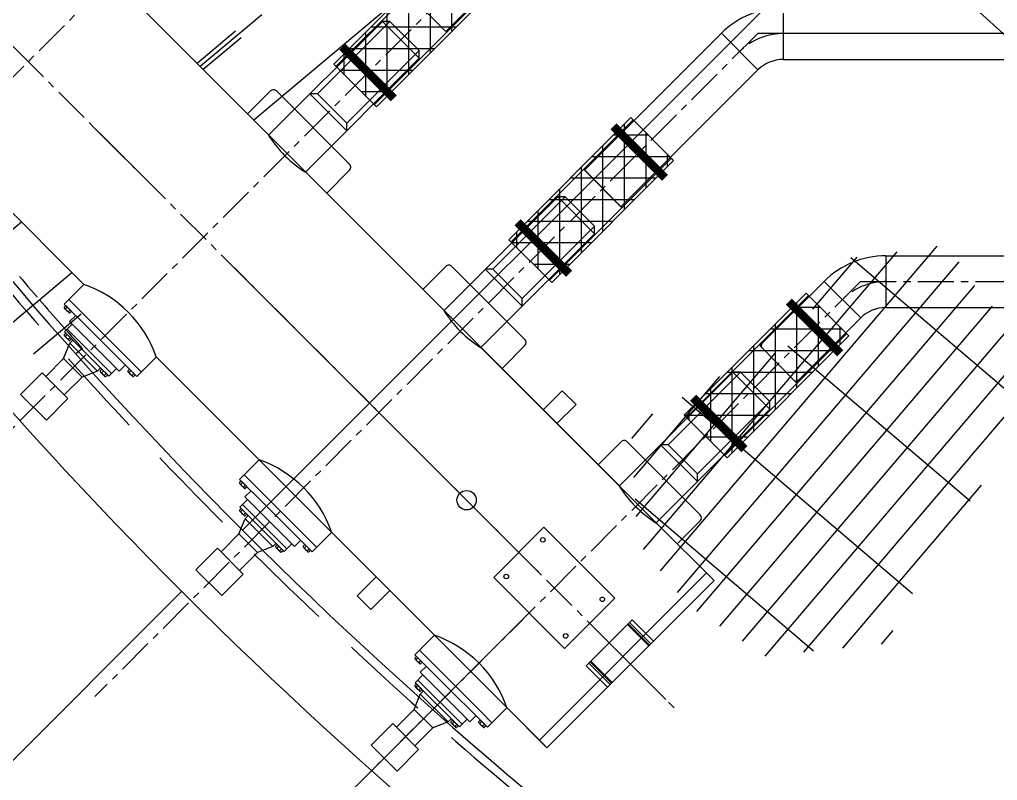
# Model space of a CAD drawing. Extents: x 0 to 39171, y 29931 to 57651.
# Drawn here: x 8318 to 9226, y 41440 to 42146 of the extents above; entities that cross this region are included whole.
import ezdxf

# ---------------------------------------------------------------- set-up
doc = ezdxf.new("R2010")
doc.units = 0
doc.header["$LTSCALE"] = 333.3
doc.header["$MEASUREMENT"] = 0
for name, pattern in [('CENTRO', [2, 1.25, -0.25, 0.25, -0.25]), ('CONTINUA', [0]), ('DASHDOT', [1, 0.5, -0.25, 0, -0.25]), ('HIDDEN', [0.375, 0.25, -0.125]), ('LINEA-LINEETTA', [2, 1.25, -0.25, 0.25, -0.25]), ('NASCOSTA', [0.375, 0.25, -0.125]), ('PHANTOM', [2.5, 1.25, -0.25, 0.25, -0.25, 0.25, -0.25]), ('TRATTEGGIO', [5.5, 4, -1.5])]:
    doc.linetypes.add(name, pattern=pattern)
doc.layers.get('0').update_dxf_attribs({"linetype": 'CONTINUOUS'})
for name, color, linetype in [('50', 6, 'CONTINUOUS'), ('70', 7, 'DASHDOT'), ('LINEE-035G', 2, 'CONTINUOUS'), ('LINEE025R', 1, 'CONTINUOUS'), ('QUOTA', 7, 'CONTINUOUS'), ('QUOTE', 1, 'CONTINUOUS')]:
    doc.layers.add(name, color=color, linetype=linetype)

# ---------------------------------------------------------------- blocks, each defined once
blk = doc.blocks.new('*X15')
at = {"color": 0}
for p, q in [((1270.35, 550), (1285.39, 550)), ((1300, 404.15), (1300, 544.52)), ((1257.22, 537.5), (1318.74, 537.5)), ((1250, 421.98), (1250, 530.63)), ((1400, 417.96), (1400, 526.97)), ((1244.09, 525), (1343.83, 525)), ((1350, 411.74), (1350, 522.71)), ((1370.58, 525), (1402.2, 525)), ((1234.79, 512.5), (1416.17, 512.5)), ((1232.29, 500), (1430.15, 500)), ((1229.79, 487.5), (1431.21, 487.5)), ((1228.94, 475), (1427.53, 475)), ((1230.57, 462.5), (1425.59, 462.5)), ((1232.2, 450), (1430.06, 450)), ((1233.74, 437.5), (1431.52, 437.5)), ((1246.84, 425), (1414.47, 425)), ((1259.94, 412.5), (1359.18, 412.5)), ((1273.04, 400), (1281.3, 400))]:
    blk.add_line(p, q, dxfattribs=at)
blk = doc.blocks.new('A$C0A166A00')
at = {"layer": 'LINEE025R', "color": 8, "ltscale": 0.4}
blk.add_circle((2810, 2810), 2810, dxfattribs=at)
blk = doc.blocks.new('A$C34546F79')
at = {"layer": 'QUOTE'}
h = blk.add_hatch(dxfattribs=at)
h.set_pattern_fill('ANSI37', color=256, scale=160, angle=45, style=0)
h.set_pattern_definition([(90, (-32140.94, -61899.589), (-20, 2e-11), []), (180, (-32140.94, -61899.589), (-2e-11, -20), [])])
h.paths.add_polyline_path([(39.6, 152.74), (0, 113.14), (113.14, 0), (152.74, 39.6)])
at = {"layer": 'QUOTE', "color": 7}
for p, q in [((39.6, 152.74), (0, 113.14)), ((152.74, 39.6), (39.6, 152.74)), ((0, 113.14), (113.14, 0)), ((113.14, 0), (152.74, 39.6))]:
    blk.add_line(p, q, dxfattribs=at)
at = {"layer": 'QUOTE'}
for p, q in [((150.61, 37.48), (37.48, 150.61)), ((2.12, 115.26), (115.26, 2.12))]:
    blk.add_line(p, q, dxfattribs=at)
at = {"layer": 'QUOTE', "color": 7, "const_width": 8}
for points in [[(8.07, 96.99), (55.74, 144.67)], [(96.99, 8.07), (144.67, 55.74)]]:
    blk.add_lwpolyline(points, dxfattribs=at)
blk = doc.blocks.new('64F1')
at = {"color": 7}
for p, q in [((-24523.89, 40449.6), (-24583.41, 40718.05)), ((-24299.34, 40499.38), (-24338.24, 40674.82)), ((-24299.34, 40499.38), (-24338.24, 40674.82)), ((-24346.24, 40489.14), (-24385.1, 40664.43)), ((-24346.24, 40489.14), (-24385.1, 40664.43)), ((-24074.8, 40549.16), (-24093.07, 40631.59)), ((-24074.8, 40549.16), (-24093.07, 40631.59)), ((-24121.69, 40538.92), (-24139.93, 40621.2)), ((-24121.69, 40538.92), (-24139.93, 40621.2)), ((-24074.8, 40549.16), (-24121.69, 40538.92)), ((-24074.8, 40549.16), (-24121.69, 40538.92)), ((-24076.47, 40548.79), (-24075.35, 40552.34)), ((-24076.47, 40548.79), (-24075.35, 40552.34)), ((-24120.02, 40539.29), (-24122.5, 40541.89)), ((-24120.02, 40539.29), (-24122.5, 40541.89)), ((-24114.25, 40504.64), (-24067.09, 40515.1)), ((-24114.25, 40504.64), (-24067.09, 40515.1)), ((-24110.45, 40510.61), (-24073.05, 40518.9)), ((-24110.45, 40510.61), (-24073.05, 40518.9)), ((-24067.09, 40515.1), (-24073.05, 40518.9)), ((-24073.05, 40518.9), (-24052.49, 40426.15)), ((-24067.09, 40515.1), (-24073.05, 40518.9)), ((-24073.05, 40518.9), (-24052.49, 40426.15)), ((-24067.09, 40515.1), (-24034.79, 40369.39)), ((-24067.09, 40515.1), (-24034.79, 40369.39)), ((-24110.45, 40510.61), (-24114.25, 40504.64)), ((-24110.45, 40510.61), (-24114.25, 40504.64)), ((-24114.25, 40504.64), (-24081.94, 40358.93)), ((-24114.25, 40504.64), (-24081.94, 40358.93)), ((-24110.45, 40510.61), (-24089.88, 40417.86)), ((-24110.45, 40510.61), (-24089.88, 40417.86)), ((-24299.34, 40499.38), (-24346.24, 40489.14)), ((-24299.34, 40499.38), (-24346.24, 40489.14)), ((-24298.36, 40499.78), (-24345.26, 40489.54)), ((-24298.36, 40499.78), (-24345.26, 40489.54)), ((-24334.99, 40460.83), (-24297.6, 40469.11)), ((-24334.99, 40460.83), (-24297.6, 40469.11)), ((-24291.64, 40465.32), (-24297.6, 40469.11)), ((-24297.6, 40469.11), (-24277.04, 40376.37)), ((-24291.64, 40465.32), (-24297.6, 40469.11)), ((-24297.6, 40469.11), (-24277.04, 40376.37)), ((-24338.79, 40454.86), (-24291.64, 40465.32)), ((-24338.79, 40454.86), (-24291.64, 40465.32)), ((-24334.99, 40460.83), (-24338.79, 40454.86)), ((-24334.99, 40460.83), (-24338.79, 40454.86)), ((-24334.99, 40460.83), (-24314.43, 40368.08)), ((-24334.99, 40460.83), (-24314.43, 40368.08)), ((-24291.64, 40465.32), (-24259.34, 40319.61)), ((-24291.64, 40465.32), (-24259.34, 40319.61)), ((-24523.89, 40449.6), (-24570.79, 40439.36)), ((-24523.89, 40449.6), (-24570.79, 40439.36)), ((-24338.79, 40454.86), (-24306.49, 40309.15)), ((-24338.79, 40454.86), (-24306.49, 40309.15)), ((-24046.53, 40422.35), (-24052.49, 40426.15)), ((-24046.53, 40422.35), (-24052.49, 40426.15)), ((-24046.53, 40422.35), (-24052.49, 40426.15)), ((-24046.53, 40422.35), (-24052.49, 40426.15)), ((-24563.34, 40405.08), (-24516.19, 40415.53)), ((-24563.34, 40405.08), (-24516.19, 40415.53)), ((-24559.54, 40411.04), (-24522.15, 40419.33)), ((-24559.54, 40411.04), (-24522.15, 40419.33)), ((-24516.19, 40415.53), (-24522.15, 40419.33)), ((-24522.15, 40419.33), (-24501.59, 40326.59)), ((-24516.19, 40415.53), (-24522.15, 40419.33)), ((-24522.15, 40419.33), (-24501.59, 40326.59)), ((-24516.19, 40415.53), (-24483.88, 40269.83)), ((-24516.19, 40415.53), (-24483.88, 40269.83)), ((-24089.88, 40417.86), (-24093.68, 40411.89)), ((-24089.88, 40417.86), (-24093.68, 40411.89)), ((-24089.88, 40417.86), (-24093.68, 40411.89)), ((-24089.88, 40417.86), (-24093.68, 40411.89)), ((-24559.54, 40411.04), (-24563.34, 40405.08)), ((-24559.54, 40411.04), (-24563.34, 40405.08)), ((-24563.34, 40405.08), (-24531.04, 40259.37)), ((-24563.34, 40405.08), (-24531.04, 40259.37)), ((-24559.54, 40411.04), (-24538.98, 40318.3)), ((-24559.54, 40411.04), (-24538.98, 40318.3)), ((-24018.96, 40407.97), (-24112.59, 40387.22)), ((-24018.96, 40407.97), (-24112.59, 40387.22)), ((-24018.96, 40407.97), (-24112.59, 40387.22)), ((-24018.96, 40407.97), (-24112.59, 40387.22)), ((-24007.76, 40375.58), (-24014.28, 40404.99)), ((-24007.76, 40375.58), (-24014.28, 40404.99)), ((-24007.76, 40375.58), (-24014.28, 40404.99)), ((-24007.76, 40375.58), (-24014.28, 40404.99)), ((-23960.78, 40386), (-24034, 40369.76)), ((-23960.78, 40386), (-24034, 40369.76)), ((-23913.36, 40172.09), (-23960.78, 40386)), ((-23913.36, 40172.09), (-23960.78, 40386)), ((-24271.08, 40372.57), (-24277.04, 40376.37)), ((-24271.08, 40372.57), (-24277.04, 40376.37)), ((-24271.08, 40372.57), (-24277.04, 40376.37)), ((-24271.08, 40372.57), (-24277.04, 40376.37)), ((-24109.06, 40353.12), (-24115.58, 40382.53)), ((-24109.06, 40353.12), (-24115.58, 40382.53)), ((-24109.06, 40353.12), (-24115.58, 40382.53)), ((-24109.06, 40353.12), (-24115.58, 40382.53)), ((-23923.12, 40169.93), (-23970.54, 40383.83)), ((-23923.12, 40169.93), (-23970.54, 40383.83)), ((-23923.12, 40169.93), (-23970.54, 40383.83)), ((-23923.12, 40169.93), (-23970.54, 40383.83)), ((-24314.43, 40368.08), (-24318.23, 40362.11)), ((-24314.43, 40368.08), (-24318.23, 40362.11)), ((-24314.43, 40368.08), (-24318.23, 40362.11)), ((-24314.43, 40368.08), (-24318.23, 40362.11)), ((-24307.36, 40309.16), (-24034, 40369.76)), ((-24307.36, 40309.16), (-24034, 40369.76)), ((-24243.51, 40358.19), (-24337.14, 40337.44)), ((-24243.51, 40358.19), (-24337.14, 40337.44)), ((-24243.51, 40358.19), (-24337.14, 40337.44)), ((-24243.51, 40358.19), (-24337.14, 40337.44)), ((-24082.81, 40358.94), (-24258.55, 40319.98)), ((-24082.81, 40358.94), (-24258.55, 40319.98)), ((-24082.81, 40358.94), (-24258.55, 40319.98)), ((-24082.81, 40358.94), (-24258.55, 40319.98)), ((-24167.31, 40365.82), (-24184.88, 40361.92)), ((-24167.31, 40365.82), (-24184.88, 40361.92)), ((-24184.88, 40361.92), (-24179.47, 40337.51)), ((-24184.88, 40361.92), (-24179.47, 40337.51)), ((-24161.89, 40341.41), (-24167.31, 40365.82)), ((-24161.89, 40341.41), (-24167.31, 40365.82)), ((-24232.3, 40325.8), (-24238.82, 40355.21)), ((-24232.3, 40325.8), (-24238.82, 40355.21)), ((-24232.3, 40325.8), (-24238.82, 40355.21)), ((-24232.3, 40325.8), (-24238.82, 40355.21)), ((-24179.47, 40337.51), (-24161.89, 40341.41)), ((-24179.47, 40337.51), (-24161.89, 40341.41)), ((-24333.61, 40303.34), (-24340.13, 40332.75)), ((-24333.61, 40303.34), (-24340.13, 40332.75)), ((-24333.61, 40303.34), (-24340.13, 40332.75)), ((-24333.61, 40303.34), (-24340.13, 40332.75)), ((-24495.62, 40322.79), (-24501.59, 40326.59)), ((-24495.62, 40322.79), (-24501.59, 40326.59)), ((-24495.62, 40322.79), (-24501.59, 40326.59)), ((-24495.62, 40322.79), (-24501.59, 40326.59)), ((-24538.98, 40318.3), (-24542.78, 40312.33)), ((-24538.98, 40318.3), (-24542.78, 40312.33)), ((-24538.98, 40318.3), (-24542.78, 40312.33)), ((-24538.98, 40318.3), (-24542.78, 40312.33)), ((-23928.59, 40240.82), (-23945.54, 40317.27)), ((-23928.59, 40240.82), (-23945.54, 40317.27)), ((-24307.36, 40309.16), (-25727.87, 39994.24)), ((-24307.36, 40309.16), (-25727.87, 39994.24)), ((-24468.06, 40308.41), (-24561.69, 40287.65)), ((-24468.06, 40308.41), (-24561.69, 40287.65)), ((-24468.06, 40308.41), (-24561.69, 40287.65)), ((-24468.06, 40308.41), (-24561.69, 40287.65)), ((-24456.85, 40276.02), (-24463.37, 40305.43)), ((-24456.85, 40276.02), (-24463.37, 40305.43)), ((-24456.85, 40276.02), (-24463.37, 40305.43)), ((-24456.85, 40276.02), (-24463.37, 40305.43)), ((-24087.24, 40279.55), (-23996.44, 40299.68)), ((-24087.24, 40279.55), (-23996.44, 40299.68)), ((-23996.44, 40299.68), (-23982.16, 40235.25)), ((-23996.44, 40299.68), (-23982.16, 40235.25)), ((-24558.15, 40253.56), (-24564.67, 40282.97)), ((-24558.15, 40253.56), (-24564.67, 40282.97)), ((-24558.15, 40253.56), (-24564.67, 40282.97)), ((-24558.15, 40253.56), (-24564.67, 40282.97)), ((-24072.95, 40215.12), (-24087.24, 40279.55)), ((-24072.95, 40215.12), (-24087.24, 40279.55)), ((-23982.16, 40235.25), (-24072.95, 40215.12)), ((-23982.16, 40235.25), (-24072.95, 40215.12)), ((-23964.61, 40160.73), (-23913.36, 40172.09)), ((-23964.61, 40160.73), (-23913.36, 40172.09)), ((-23917.49, 40171.17), (-23964.61, 40160.73)), ((-23917.49, 40171.17), (-23964.61, 40160.73)), ((-23913.36, 40172.09), (-23917.49, 40171.17)), ((-23913.36, 40172.09), (-23917.49, 40171.17)), ((-24281.91, 40090.38), (-23964.61, 40160.73)), ((-24281.91, 40090.38), (-23964.61, 40160.73)), ((-24057.36, 40140.17), (-24189.16, 40110.95)), ((-24057.36, 40140.17), (-24189.16, 40110.95)), ((-24057.36, 40140.17), (-24189.16, 40110.95)), ((-24057.36, 40140.17), (-24189.16, 40110.95)), ((-24281.91, 40090.38), (-24413.71, 40061.16)), ((-24281.91, 40090.38), (-24413.71, 40061.16)), ((-24506.46, 40040.6), (-24638.26, 40011.38)), ((-24506.46, 40040.6), (-24638.26, 40011.38))]:
    blk.add_line(p, q, dxfattribs=at)
at = {"color": 7, "linetype": 'LINEA-LINEETTA'}
for p, q in [((-24093.68, 40411.89), (-24046.53, 40422.35)), ((-24093.68, 40411.89), (-24046.53, 40422.35)), ((-24093.68, 40411.89), (-24046.53, 40422.35)), ((-24093.68, 40411.89), (-24046.53, 40422.35)), ((-24089.88, 40417.86), (-24052.49, 40426.15)), ((-24089.88, 40417.86), (-24052.49, 40426.15)), ((-24089.88, 40417.86), (-24052.49, 40426.15)), ((-24089.88, 40417.86), (-24052.49, 40426.15)), ((-24314.43, 40368.08), (-24277.04, 40376.37)), ((-24314.43, 40368.08), (-24277.04, 40376.37)), ((-24314.43, 40368.08), (-24277.04, 40376.37)), ((-24314.43, 40368.08), (-24277.04, 40376.37)), ((-24318.23, 40362.11), (-24271.08, 40372.57)), ((-24318.23, 40362.11), (-24271.08, 40372.57)), ((-24318.23, 40362.11), (-24271.08, 40372.57)), ((-24318.23, 40362.11), (-24271.08, 40372.57)), ((-24542.78, 40312.33), (-24495.62, 40322.79)), ((-24542.78, 40312.33), (-24495.62, 40322.79)), ((-24542.78, 40312.33), (-24495.62, 40322.79)), ((-24542.78, 40312.33), (-24495.62, 40322.79)), ((-24538.98, 40318.3), (-24501.59, 40326.59)), ((-24538.98, 40318.3), (-24501.59, 40326.59)), ((-24538.98, 40318.3), (-24501.59, 40326.59)), ((-24538.98, 40318.3), (-24501.59, 40326.59)), ((-25762.74, 39874.3), (-23880.95, 40291.48)), ((-24027.59, 40225.36), (-23982.85, 40023.53)), ((-24027.59, 40225.36), (-23982.85, 40023.53))]:
    blk.add_line(p, q, dxfattribs=at)
at = {"color": 7, "linetype": 'NASCOSTA'}
for p, q in [((-23943.59, 40308.48), (-23970.93, 40302.42)), ((-23943.59, 40308.48), (-23970.93, 40302.42)), ((-23970.15, 40298.91), (-23942.81, 40304.97)), ((-23970.15, 40298.91), (-23942.81, 40304.97)), ((-23969.83, 40297.46), (-23942.49, 40303.52)), ((-23969.83, 40297.46), (-23942.49, 40303.52)), ((-23957.88, 40243.55), (-23970.93, 40302.42)), ((-23957.88, 40243.55), (-23970.93, 40302.42)), ((-23942.29, 40302.62), (-23969.63, 40296.56)), ((-23942.29, 40302.62), (-23969.63, 40296.56)), ((-23969.63, 40296.56), (-23959.18, 40249.41)), ((-23969.63, 40296.56), (-23959.18, 40249.41)), ((-23959.18, 40249.41), (-23931.84, 40255.47)), ((-23959.18, 40249.41), (-23931.84, 40255.47)), ((-23958.98, 40248.5), (-23931.64, 40254.57)), ((-23958.98, 40248.5), (-23931.64, 40254.57)), ((-23958.66, 40247.06), (-23931.32, 40253.12)), ((-23958.66, 40247.06), (-23931.32, 40253.12)), ((-23930.54, 40249.61), (-23957.88, 40243.55)), ((-23930.54, 40249.61), (-23957.88, 40243.55))]:
    blk.add_line(p, q, dxfattribs=at)
at = {"color": 7, "linetype": 'Continuous'}
for p, q in [((-23959.05, 40135.62), (-23964.55, 40160.44)), ((-23959.05, 40135.62), (-23964.55, 40160.44)), ((-23959.05, 40135.62), (-23964.55, 40160.44)), ((-23959.05, 40135.62), (-23964.55, 40160.44)), ((-24051.8, 40115.06), (-24057.36, 40140.16)), ((-24051.8, 40115.06), (-24057.36, 40140.16)), ((-24051.8, 40115.06), (-24057.36, 40140.16)), ((-24051.8, 40115.06), (-24057.36, 40140.16)), ((-23973.3, 40138.61), (-23960.34, 40141.48)), ((-23973.3, 40138.61), (-23960.34, 40141.48)), ((-23973.3, 40138.61), (-23960.34, 40141.48)), ((-23973.3, 40138.61), (-23960.34, 40141.48)), ((-24053.09, 40120.92), (-23973.3, 40138.61)), ((-24053.09, 40120.92), (-23973.3, 40138.61)), ((-24053.09, 40120.92), (-23973.3, 40138.61)), ((-24053.09, 40120.92), (-23973.3, 40138.61)), ((-24021.65, 40121.74), (-23959.05, 40135.62)), ((-24021.65, 40121.74), (-23959.05, 40135.62)), ((-24021.65, 40121.74), (-23959.05, 40135.62)), ((-24021.65, 40121.74), (-23959.05, 40135.62)), ((-23971.93, 40124.59), (-23973.66, 40132.38)), ((-23971.93, 40124.59), (-23973.66, 40132.38)), ((-23971.93, 40124.59), (-23973.66, 40132.38)), ((-23971.93, 40124.59), (-23973.66, 40132.38)), ((-23961.03, 40135.18), (-23968.33, 40133.56)), ((-23961.03, 40135.18), (-23968.33, 40133.56)), ((-23961.03, 40135.18), (-23968.33, 40133.56)), ((-23961.03, 40135.18), (-23968.33, 40133.56)), ((-23968.04, 40132.24), (-23968.33, 40133.56)), ((-23968.04, 40132.24), (-23968.33, 40133.56)), ((-23968.04, 40132.24), (-23968.33, 40133.56)), ((-23968.04, 40132.24), (-23968.33, 40133.56)), ((-23968.04, 40132.24), (-23967.86, 40131.42)), ((-23968.04, 40132.24), (-23967.86, 40131.42)), ((-23968.04, 40132.24), (-23967.86, 40131.42)), ((-23968.04, 40132.24), (-23967.86, 40131.42)), ((-23966.83, 40131.08), (-23961.34, 40132.29)), ((-23966.83, 40131.08), (-23961.34, 40132.29)), ((-23966.83, 40131.08), (-23961.34, 40132.29)), ((-23966.83, 40131.08), (-23961.34, 40132.29)), ((-23966.21, 40132.65), (-23966.51, 40133.97)), ((-23966.21, 40132.65), (-23966.51, 40133.97)), ((-23966.21, 40132.65), (-23966.51, 40133.97)), ((-23966.21, 40132.65), (-23966.51, 40133.97)), ((-23966.21, 40132.65), (-23966.03, 40131.83)), ((-23966.21, 40132.65), (-23966.03, 40131.83)), ((-23966.21, 40132.65), (-23966.03, 40131.83)), ((-23966.21, 40132.65), (-23966.03, 40131.83)), ((-23962.56, 40133.46), (-23962.85, 40134.78)), ((-23962.56, 40133.46), (-23962.85, 40134.78)), ((-23962.56, 40133.46), (-23962.85, 40134.78)), ((-23962.56, 40133.46), (-23962.85, 40134.78)), ((-23962.56, 40133.46), (-23962.38, 40132.64)), ((-23962.56, 40133.46), (-23962.38, 40132.64)), ((-23962.56, 40133.46), (-23962.38, 40132.64)), ((-23962.56, 40133.46), (-23962.38, 40132.64)), ((-23960.73, 40133.86), (-23961.03, 40135.18)), ((-23960.73, 40133.86), (-23961.03, 40135.18)), ((-23960.73, 40133.86), (-23961.03, 40135.18)), ((-23960.73, 40133.86), (-23961.03, 40135.18)), ((-23960.73, 40133.86), (-23960.55, 40133.04)), ((-23960.73, 40133.86), (-23960.55, 40133.04)), ((-23960.73, 40133.86), (-23960.55, 40133.04)), ((-23960.73, 40133.86), (-23960.55, 40133.04)), ((-24051.8, 40115.06), (-24021.65, 40121.74)), ((-24051.8, 40115.06), (-24021.65, 40121.74)), ((-24051.8, 40115.06), (-24021.65, 40121.74)), ((-24051.8, 40115.06), (-24021.65, 40121.74)), ((-24035.46, 40110.51), (-23971.93, 40124.59)), ((-24035.46, 40110.51), (-23971.93, 40124.59)), ((-24035.46, 40110.51), (-23971.93, 40124.59)), ((-24035.46, 40110.51), (-23971.93, 40124.59)), ((-23973.18, 40113.96), (-23975.37, 40123.83)), ((-23973.18, 40113.96), (-23975.37, 40123.83)), ((-23973.18, 40113.96), (-23975.37, 40123.83)), ((-23973.18, 40113.96), (-23975.37, 40123.83)), ((-24049.82, 40115.5), (-24042.51, 40117.12)), ((-24049.82, 40115.5), (-24042.51, 40117.12)), ((-24049.82, 40115.5), (-24042.51, 40117.12)), ((-24049.82, 40115.5), (-24042.51, 40117.12)), ((-24049.52, 40114.18), (-24049.82, 40115.5)), ((-24049.52, 40114.18), (-24049.82, 40115.5)), ((-24049.52, 40114.18), (-24049.82, 40115.5)), ((-24049.52, 40114.18), (-24049.82, 40115.5)), ((-24049.52, 40114.18), (-24049.34, 40113.36)), ((-24049.52, 40114.18), (-24049.34, 40113.36)), ((-24049.52, 40114.18), (-24049.34, 40113.36)), ((-24049.52, 40114.18), (-24049.34, 40113.36)), ((-24042.83, 40114.23), (-24048.31, 40113.02)), ((-24042.83, 40114.23), (-24048.31, 40113.02)), ((-24042.83, 40114.23), (-24048.31, 40113.02)), ((-24042.83, 40114.23), (-24048.31, 40113.02)), ((-24047.7, 40114.59), (-24047.99, 40115.9)), ((-24047.7, 40114.59), (-24047.99, 40115.9)), ((-24047.7, 40114.59), (-24047.99, 40115.9)), ((-24047.7, 40114.59), (-24047.99, 40115.9)), ((-24047.7, 40114.59), (-24047.51, 40113.77)), ((-24047.7, 40114.59), (-24047.51, 40113.77)), ((-24047.7, 40114.59), (-24047.51, 40113.77)), ((-24047.7, 40114.59), (-24047.51, 40113.77)), ((-24044.04, 40115.4), (-24044.33, 40116.71)), ((-24044.04, 40115.4), (-24044.33, 40116.71)), ((-24044.04, 40115.4), (-24044.33, 40116.71)), ((-24044.04, 40115.4), (-24044.33, 40116.71)), ((-24044.04, 40115.4), (-24043.86, 40114.58)), ((-24044.04, 40115.4), (-24043.86, 40114.58)), ((-24044.04, 40115.4), (-24043.86, 40114.58)), ((-24044.04, 40115.4), (-24043.86, 40114.58)), ((-24042.22, 40115.8), (-24042.51, 40117.12)), ((-24042.22, 40115.8), (-24042.51, 40117.12)), ((-24042.22, 40115.8), (-24042.51, 40117.12)), ((-24042.22, 40115.8), (-24042.51, 40117.12)), ((-24042.22, 40115.8), (-24042.03, 40114.98)), ((-24042.22, 40115.8), (-24042.03, 40114.98)), ((-24042.22, 40115.8), (-24042.03, 40114.98)), ((-24042.22, 40115.8), (-24042.03, 40114.98)), ((-24035.46, 40110.51), (-24037.18, 40118.3)), ((-24035.46, 40110.51), (-24037.18, 40118.3)), ((-24035.46, 40110.51), (-24037.18, 40118.3)), ((-24035.46, 40110.51), (-24037.18, 40118.3)), ((-24030.59, 40104.86), (-23973.95, 40117.42)), ((-24030.59, 40104.86), (-23973.95, 40117.42)), ((-24030.59, 40104.86), (-23973.95, 40117.42)), ((-24030.59, 40104.86), (-23973.95, 40117.42)), ((-24029.83, 40101.4), (-23973.18, 40113.96)), ((-24029.83, 40101.4), (-23973.18, 40113.96)), ((-24029.83, 40101.4), (-23973.18, 40113.96)), ((-24029.83, 40101.4), (-23973.18, 40113.96)), ((-23974.68, 40113.63), (-23981.99, 40112.01)), ((-23974.68, 40113.63), (-23981.99, 40112.01)), ((-23974.68, 40113.63), (-23981.99, 40112.01)), ((-23974.68, 40113.63), (-23981.99, 40112.01)), ((-23979.87, 40111.09), (-23980.16, 40112.41)), ((-23979.87, 40111.09), (-23980.16, 40112.41)), ((-23979.87, 40111.09), (-23980.16, 40112.41)), ((-23979.87, 40111.09), (-23980.16, 40112.41)), ((-23976.22, 40111.9), (-23976.51, 40113.22)), ((-23976.22, 40111.9), (-23976.51, 40113.22)), ((-23976.22, 40111.9), (-23976.51, 40113.22)), ((-23976.22, 40111.9), (-23976.51, 40113.22)), ((-23974.39, 40112.31), (-23974.68, 40113.63)), ((-23974.39, 40112.31), (-23974.68, 40113.63)), ((-23974.39, 40112.31), (-23974.68, 40113.63)), ((-23974.39, 40112.31), (-23974.68, 40113.63)), ((-23974.39, 40112.31), (-23974.21, 40111.49)), ((-23974.39, 40112.31), (-23974.21, 40111.49)), ((-23974.39, 40112.31), (-23974.21, 40111.49)), ((-23974.39, 40112.31), (-23974.21, 40111.49)), ((-24183.59, 40085.84), (-24189.1, 40110.66)), ((-24183.59, 40085.84), (-24189.1, 40110.66)), ((-24029.83, 40101.4), (-24032.02, 40111.27)), ((-24029.83, 40101.4), (-24032.02, 40111.27)), ((-24029.83, 40101.4), (-24032.02, 40111.27)), ((-24029.83, 40101.4), (-24032.02, 40111.27)), ((-24028.33, 40101.73), (-24021.02, 40103.35)), ((-24028.33, 40101.73), (-24021.02, 40103.35)), ((-24028.33, 40101.73), (-24021.02, 40103.35)), ((-24028.33, 40101.73), (-24021.02, 40103.35)), ((-24020.73, 40102.04), (-24021.02, 40103.35)), ((-24020.73, 40102.04), (-24021.02, 40103.35)), ((-24020.73, 40102.04), (-24021.02, 40103.35)), ((-24020.73, 40102.04), (-24021.02, 40103.35)), ((-24019.3, 40103.74), (-24018.41, 40099.7)), ((-24019.3, 40103.74), (-24018.41, 40099.7)), ((-24019.3, 40103.74), (-24018.41, 40099.7)), ((-24019.3, 40103.74), (-24018.41, 40099.7)), ((-24018.41, 40099.7), (-23982.82, 40107.59)), ((-24018.41, 40099.7), (-23982.82, 40107.59)), ((-24018.41, 40099.7), (-23982.82, 40107.59)), ((-24018.41, 40099.7), (-23982.82, 40107.59)), ((-23982.82, 40107.59), (-23985.71, 40092.6)), ((-23982.82, 40107.59), (-23985.71, 40092.6)), ((-23982.82, 40107.59), (-23985.71, 40092.6)), ((-23982.82, 40107.59), (-23985.71, 40092.6)), ((-23983.71, 40111.62), (-23982.82, 40107.59)), ((-23983.71, 40111.62), (-23982.82, 40107.59)), ((-23983.71, 40111.62), (-23982.82, 40107.59)), ((-23983.71, 40111.62), (-23982.82, 40107.59)), ((-23981.7, 40110.69), (-23981.99, 40112.01)), ((-23981.7, 40110.69), (-23981.99, 40112.01)), ((-23981.7, 40110.69), (-23981.99, 40112.01)), ((-23981.7, 40110.69), (-23981.99, 40112.01)), ((-23981.7, 40110.69), (-23981.52, 40109.87)), ((-23981.7, 40110.69), (-23981.52, 40109.87)), ((-23981.7, 40110.69), (-23981.52, 40109.87)), ((-23981.7, 40110.69), (-23981.52, 40109.87)), ((-23980.48, 40109.53), (-23975, 40110.74)), ((-23980.48, 40109.53), (-23975, 40110.74)), ((-23980.48, 40109.53), (-23975, 40110.74)), ((-23980.48, 40109.53), (-23975, 40110.74)), ((-23979.87, 40111.09), (-23979.69, 40110.28)), ((-23979.87, 40111.09), (-23979.69, 40110.28)), ((-23979.87, 40111.09), (-23979.69, 40110.28)), ((-23979.87, 40111.09), (-23979.69, 40110.28)), ((-23976.22, 40111.9), (-23976.04, 40111.09)), ((-23976.22, 40111.9), (-23976.04, 40111.09)), ((-23976.22, 40111.9), (-23976.04, 40111.09)), ((-23976.22, 40111.9), (-23976.04, 40111.09)), ((-24028.04, 40100.42), (-24028.33, 40101.73)), ((-24028.04, 40100.42), (-24028.33, 40101.73)), ((-24028.04, 40100.42), (-24028.33, 40101.73)), ((-24028.04, 40100.42), (-24028.33, 40101.73)), ((-24028.04, 40100.42), (-24027.86, 40099.6)), ((-24028.04, 40100.42), (-24027.86, 40099.6)), ((-24028.04, 40100.42), (-24027.86, 40099.6)), ((-24028.04, 40100.42), (-24027.86, 40099.6)), ((-24021.34, 40100.47), (-24026.82, 40099.25)), ((-24021.34, 40100.47), (-24026.82, 40099.25)), ((-24021.34, 40100.47), (-24026.82, 40099.25)), ((-24021.34, 40100.47), (-24026.82, 40099.25)), ((-24026.21, 40100.82), (-24026.5, 40102.14)), ((-24026.21, 40100.82), (-24026.5, 40102.14)), ((-24026.21, 40100.82), (-24026.5, 40102.14)), ((-24026.21, 40100.82), (-24026.5, 40102.14)), ((-24026.21, 40100.82), (-24026.03, 40100)), ((-24026.21, 40100.82), (-24026.03, 40100)), ((-24026.21, 40100.82), (-24026.03, 40100)), ((-24026.21, 40100.82), (-24026.03, 40100)), ((-24022.56, 40101.63), (-24022.85, 40102.95)), ((-24022.56, 40101.63), (-24022.85, 40102.95)), ((-24022.56, 40101.63), (-24022.85, 40102.95)), ((-24022.56, 40101.63), (-24022.85, 40102.95)), ((-24022.56, 40101.63), (-24022.38, 40100.81)), ((-24022.56, 40101.63), (-24022.38, 40100.81)), ((-24022.56, 40101.63), (-24022.38, 40100.81)), ((-24022.56, 40101.63), (-24022.38, 40100.81)), ((-24020.73, 40102.04), (-24020.55, 40101.22)), ((-24020.73, 40102.04), (-24020.55, 40101.22)), ((-24020.73, 40102.04), (-24020.55, 40101.22)), ((-24020.73, 40102.04), (-24020.55, 40101.22)), ((-24009.45, 40087.34), (-24018.41, 40099.7)), ((-24009.45, 40087.34), (-24018.41, 40099.7)), ((-24009.45, 40087.34), (-24018.41, 40099.7)), ((-24009.45, 40087.34), (-24018.41, 40099.7)), ((-24276.34, 40065.28), (-24281.91, 40090.38)), ((-24276.34, 40065.28), (-24281.91, 40090.38)), ((-24277.64, 40071.14), (-24197.84, 40088.83)), ((-24277.64, 40071.14), (-24197.84, 40088.83)), ((-24246.2, 40071.96), (-24183.59, 40085.84)), ((-24246.2, 40071.96), (-24183.59, 40085.84)), ((-24197.84, 40088.83), (-24184.89, 40091.7)), ((-24197.84, 40088.83), (-24184.89, 40091.7)), ((-24185.57, 40085.4), (-24192.88, 40083.78)), ((-24185.57, 40085.4), (-24192.88, 40083.78)), ((-24185.28, 40084.08), (-24185.57, 40085.4)), ((-24185.28, 40084.08), (-24185.57, 40085.4)), ((-24009.45, 40087.34), (-23985.71, 40092.6)), ((-24009.45, 40087.34), (-23985.71, 40092.6)), ((-24009.45, 40087.34), (-23985.71, 40092.6)), ((-24009.45, 40087.34), (-23985.71, 40092.6)), ((-24004.38, 40064.49), (-24009.45, 40087.34)), ((-24004.38, 40064.49), (-24009.45, 40087.34)), ((-24004.38, 40064.49), (-24009.45, 40087.34)), ((-24004.38, 40064.49), (-24009.45, 40087.34)), ((-23980.65, 40069.75), (-23985.71, 40092.6)), ((-23980.65, 40069.75), (-23985.71, 40092.6)), ((-23980.65, 40069.75), (-23985.71, 40092.6)), ((-23980.65, 40069.75), (-23985.71, 40092.6)), ((-24196.48, 40074.81), (-24198.21, 40082.6)), ((-24196.48, 40074.81), (-24198.21, 40082.6)), ((-24192.59, 40082.46), (-24192.88, 40083.78)), ((-24192.59, 40082.46), (-24192.88, 40083.78)), ((-24192.59, 40082.46), (-24192.41, 40081.64)), ((-24192.59, 40082.46), (-24192.41, 40081.64)), ((-24191.37, 40081.3), (-24185.89, 40082.51)), ((-24191.37, 40081.3), (-24185.89, 40082.51)), ((-24190.76, 40082.87), (-24191.05, 40084.18)), ((-24190.76, 40082.87), (-24191.05, 40084.18)), ((-24190.76, 40082.87), (-24190.58, 40082.05)), ((-24190.76, 40082.87), (-24190.58, 40082.05)), ((-24187.11, 40083.68), (-24187.4, 40084.99)), ((-24187.11, 40083.68), (-24187.4, 40084.99)), ((-24187.11, 40083.68), (-24186.93, 40082.86)), ((-24187.11, 40083.68), (-24186.93, 40082.86)), ((-24185.28, 40084.08), (-24185.1, 40083.26)), ((-24185.28, 40084.08), (-24185.1, 40083.26)), ((-24276.34, 40065.28), (-24246.2, 40071.96)), ((-24276.34, 40065.28), (-24246.2, 40071.96)), ((-24274.36, 40065.72), (-24267.06, 40067.34)), ((-24274.36, 40065.72), (-24267.06, 40067.34)), ((-24266.76, 40066.02), (-24267.06, 40067.34)), ((-24266.76, 40066.02), (-24267.06, 40067.34)), ((-24260, 40060.73), (-24261.73, 40068.52)), ((-24260, 40060.73), (-24261.73, 40068.52)), ((-24260, 40060.73), (-24196.48, 40074.81)), ((-24260, 40060.73), (-24196.48, 40074.81)), ((-24255.14, 40055.08), (-24198.5, 40067.64)), ((-24255.14, 40055.08), (-24198.5, 40067.64)), ((-24197.73, 40064.18), (-24199.92, 40074.05)), ((-24197.73, 40064.18), (-24199.92, 40074.05)), ((-24009.07, 40063.45), (-23975.95, 40070.79)), ((-24009.07, 40063.45), (-23975.95, 40070.79)), ((-24009.07, 40063.45), (-23975.95, 40070.79)), ((-24009.07, 40063.45), (-23975.95, 40070.79)), ((-23969.82, 40043.16), (-23975.95, 40070.79)), ((-23969.82, 40043.16), (-23975.95, 40070.79)), ((-23969.82, 40043.16), (-23975.95, 40070.79)), ((-23969.82, 40043.16), (-23975.95, 40070.79)), ((-24408.14, 40036.06), (-24413.64, 40060.88)), ((-24408.14, 40036.06), (-24413.64, 40060.88)), ((-24274.07, 40064.4), (-24274.36, 40065.72)), ((-24274.07, 40064.4), (-24274.36, 40065.72)), ((-24274.07, 40064.4), (-24273.89, 40063.58)), ((-24274.07, 40064.4), (-24273.89, 40063.58)), ((-24267.37, 40064.45), (-24272.85, 40063.23)), ((-24267.37, 40064.45), (-24272.85, 40063.23)), ((-24272.24, 40064.8), (-24272.54, 40066.12)), ((-24272.24, 40064.8), (-24272.54, 40066.12)), ((-24272.24, 40064.8), (-24272.06, 40063.98)), ((-24272.24, 40064.8), (-24272.06, 40063.98)), ((-24268.59, 40065.61), (-24268.88, 40066.93)), ((-24268.59, 40065.61), (-24268.88, 40066.93)), ((-24268.59, 40065.61), (-24268.41, 40064.79)), ((-24268.59, 40065.61), (-24268.41, 40064.79)), ((-24266.76, 40066.02), (-24266.58, 40065.2)), ((-24266.76, 40066.02), (-24266.58, 40065.2)), ((-24254.38, 40051.62), (-24256.56, 40061.49)), ((-24254.38, 40051.62), (-24256.56, 40061.49)), ((-24254.38, 40051.62), (-24197.73, 40064.18)), ((-24254.38, 40051.62), (-24197.73, 40064.18)), ((-24208.26, 40061.84), (-24207.37, 40057.81)), ((-24208.26, 40061.84), (-24207.37, 40057.81)), ((-24199.23, 40063.85), (-24206.54, 40062.23)), ((-24199.23, 40063.85), (-24206.54, 40062.23)), ((-24206.25, 40060.91), (-24206.54, 40062.23)), ((-24206.25, 40060.91), (-24206.54, 40062.23)), ((-24206.25, 40060.91), (-24206.06, 40060.09)), ((-24206.25, 40060.91), (-24206.06, 40060.09)), ((-24205.03, 40059.74), (-24199.55, 40060.96)), ((-24205.03, 40059.74), (-24199.55, 40060.96)), ((-24204.42, 40061.31), (-24204.71, 40062.63)), ((-24204.42, 40061.31), (-24204.71, 40062.63)), ((-24204.42, 40061.31), (-24204.24, 40060.49)), ((-24204.42, 40061.31), (-24204.24, 40060.49)), ((-24200.77, 40062.12), (-24201.06, 40063.44)), ((-24200.77, 40062.12), (-24201.06, 40063.44)), ((-24200.77, 40062.12), (-24200.58, 40061.3)), ((-24200.77, 40062.12), (-24200.58, 40061.3)), ((-24198.94, 40062.53), (-24199.23, 40063.85)), ((-24198.94, 40062.53), (-24199.23, 40063.85)), ((-24198.94, 40062.53), (-24198.76, 40061.71)), ((-24198.94, 40062.53), (-24198.76, 40061.71)), ((-24002.95, 40035.82), (-24009.07, 40063.45)), ((-24002.95, 40035.82), (-24009.07, 40063.45)), ((-24002.95, 40035.82), (-24009.07, 40063.45)), ((-24002.95, 40035.82), (-24009.07, 40063.45)), ((-24252.88, 40051.95), (-24245.57, 40053.57)), ((-24252.88, 40051.95), (-24245.57, 40053.57)), ((-24252.59, 40050.64), (-24252.88, 40051.95)), ((-24252.59, 40050.64), (-24252.88, 40051.95)), ((-24252.59, 40050.64), (-24252.4, 40049.82)), ((-24252.59, 40050.64), (-24252.4, 40049.82)), ((-24245.89, 40050.69), (-24251.37, 40049.47)), ((-24245.89, 40050.69), (-24251.37, 40049.47)), ((-24250.76, 40051.04), (-24251.05, 40052.36)), ((-24250.76, 40051.04), (-24251.05, 40052.36)), ((-24250.76, 40051.04), (-24250.58, 40050.22)), ((-24250.76, 40051.04), (-24250.58, 40050.22)), ((-24247.11, 40051.85), (-24247.4, 40053.17)), ((-24247.11, 40051.85), (-24247.4, 40053.17)), ((-24247.11, 40051.85), (-24246.92, 40051.03)), ((-24247.11, 40051.85), (-24246.92, 40051.03)), ((-24245.28, 40052.26), (-24245.57, 40053.57)), ((-24245.28, 40052.26), (-24245.57, 40053.57)), ((-24245.28, 40052.26), (-24245.1, 40051.44)), ((-24245.28, 40052.26), (-24245.1, 40051.44)), ((-24243.85, 40053.95), (-24242.95, 40049.92)), ((-24243.85, 40053.95), (-24242.95, 40049.92)), ((-24242.95, 40049.92), (-24207.37, 40057.81)), ((-24242.95, 40049.92), (-24207.37, 40057.81)), ((-24233.99, 40037.56), (-24242.95, 40049.92)), ((-24233.99, 40037.56), (-24242.95, 40049.92)), ((-24207.37, 40057.81), (-24210.26, 40042.82)), ((-24207.37, 40057.81), (-24210.26, 40042.82)), ((-24500.89, 40015.5), (-24506.46, 40040.6)), ((-24500.89, 40015.5), (-24506.46, 40040.6)), ((-24422.39, 40039.05), (-24409.44, 40041.92)), ((-24422.39, 40039.05), (-24409.44, 40041.92)), ((-24233.99, 40037.56), (-24210.26, 40042.82)), ((-24233.99, 40037.56), (-24210.26, 40042.82)), ((-24205.19, 40019.97), (-24210.26, 40042.82)), ((-24205.19, 40019.97), (-24210.26, 40042.82)), ((-23969.82, 40043.16), (-24002.95, 40035.82)), ((-23969.82, 40043.16), (-24002.95, 40035.82)), ((-23969.82, 40043.16), (-24002.95, 40035.82)), ((-23969.82, 40043.16), (-24002.95, 40035.82)), ((-24502.19, 40021.36), (-24422.39, 40039.05)), ((-24502.19, 40021.36), (-24422.39, 40039.05)), ((-24470.75, 40022.18), (-24408.14, 40036.06)), ((-24470.75, 40022.18), (-24408.14, 40036.06)), ((-24421.03, 40025.03), (-24422.75, 40032.82)), ((-24421.03, 40025.03), (-24422.75, 40032.82)), ((-24410.12, 40035.62), (-24417.43, 40034)), ((-24410.12, 40035.62), (-24417.43, 40034)), ((-24417.14, 40032.68), (-24417.43, 40034)), ((-24417.14, 40032.68), (-24417.43, 40034)), ((-24417.14, 40032.68), (-24416.96, 40031.86)), ((-24417.14, 40032.68), (-24416.96, 40031.86)), ((-24415.92, 40031.52), (-24410.44, 40032.73)), ((-24415.92, 40031.52), (-24410.44, 40032.73)), ((-24415.31, 40033.09), (-24415.6, 40034.4)), ((-24415.31, 40033.09), (-24415.6, 40034.4)), ((-24415.31, 40033.09), (-24415.13, 40032.27)), ((-24415.31, 40033.09), (-24415.13, 40032.27)), ((-24411.66, 40033.9), (-24411.95, 40035.21)), ((-24411.66, 40033.9), (-24411.95, 40035.21)), ((-24411.66, 40033.9), (-24411.48, 40033.08)), ((-24411.66, 40033.9), (-24411.48, 40033.08)), ((-24409.83, 40034.3), (-24410.12, 40035.62)), ((-24409.83, 40034.3), (-24410.12, 40035.62)), ((-24409.83, 40034.3), (-24409.65, 40033.48)), ((-24409.83, 40034.3), (-24409.65, 40033.48)), ((-24228.93, 40014.7), (-24233.99, 40037.56)), ((-24228.93, 40014.7), (-24233.99, 40037.56)), ((-24500.89, 40015.5), (-24470.75, 40022.18)), ((-24500.89, 40015.5), (-24470.75, 40022.18)), ((-24484.55, 40010.94), (-24421.03, 40025.03)), ((-24484.55, 40010.94), (-24421.03, 40025.03)), ((-24422.28, 40014.4), (-24424.47, 40024.27)), ((-24422.28, 40014.4), (-24424.47, 40024.27)), ((-24498.91, 40015.93), (-24491.6, 40017.55)), ((-24498.91, 40015.93), (-24491.6, 40017.55)), ((-24498.62, 40014.62), (-24498.91, 40015.93)), ((-24498.62, 40014.62), (-24498.91, 40015.93)), ((-24498.62, 40014.62), (-24498.44, 40013.8)), ((-24498.62, 40014.62), (-24498.44, 40013.8)), ((-24491.92, 40014.67), (-24497.4, 40013.45)), ((-24491.92, 40014.67), (-24497.4, 40013.45)), ((-24496.79, 40015.02), (-24497.08, 40016.34)), ((-24496.79, 40015.02), (-24497.08, 40016.34)), ((-24496.79, 40015.02), (-24496.61, 40014.2)), ((-24496.79, 40015.02), (-24496.61, 40014.2)), ((-24493.14, 40015.83), (-24493.43, 40017.15)), ((-24493.14, 40015.83), (-24493.43, 40017.15)), ((-24493.14, 40015.83), (-24492.96, 40015.01)), ((-24493.14, 40015.83), (-24492.96, 40015.01)), ((-24491.31, 40016.24), (-24491.6, 40017.55)), ((-24491.31, 40016.24), (-24491.6, 40017.55)), ((-24491.31, 40016.24), (-24491.13, 40015.42)), ((-24491.31, 40016.24), (-24491.13, 40015.42)), ((-24484.55, 40010.94), (-24486.28, 40018.73)), ((-24484.55, 40010.94), (-24486.28, 40018.73)), ((-24479.69, 40005.3), (-24423.05, 40017.86)), ((-24479.69, 40005.3), (-24423.05, 40017.86)), ((-24478.92, 40001.84), (-24422.28, 40014.4)), ((-24478.92, 40001.84), (-24422.28, 40014.4)), ((-24423.78, 40014.06), (-24431.09, 40012.44)), ((-24423.78, 40014.06), (-24431.09, 40012.44)), ((-24428.97, 40011.53), (-24429.26, 40012.85)), ((-24428.97, 40011.53), (-24429.26, 40012.85)), ((-24425.31, 40012.34), (-24425.61, 40013.66)), ((-24425.31, 40012.34), (-24425.61, 40013.66)), ((-24423.49, 40012.75), (-24423.78, 40014.06)), ((-24423.49, 40012.75), (-24423.78, 40014.06)), ((-24423.49, 40012.75), (-24423.3, 40011.93)), ((-24423.49, 40012.75), (-24423.3, 40011.93)), ((-24233.62, 40013.66), (-24200.5, 40021.01)), ((-24233.62, 40013.66), (-24200.5, 40021.01)), ((-24227.5, 39986.04), (-24233.62, 40013.66)), ((-24227.5, 39986.04), (-24233.62, 40013.66)), ((-24194.37, 39993.38), (-24200.5, 40021.01)), ((-24194.37, 39993.38), (-24200.5, 40021.01)), ((-24478.92, 40001.84), (-24481.11, 40011.71)), ((-24478.92, 40001.84), (-24481.11, 40011.71)), ((-24477.43, 40002.17), (-24470.12, 40003.79)), ((-24477.43, 40002.17), (-24470.12, 40003.79)), ((-24469.83, 40002.47), (-24470.12, 40003.79)), ((-24469.83, 40002.47), (-24470.12, 40003.79)), ((-24468.4, 40004.17), (-24467.5, 40000.14)), ((-24468.4, 40004.17), (-24467.5, 40000.14)), ((-24467.5, 40000.14), (-24431.91, 40008.03)), ((-24467.5, 40000.14), (-24431.91, 40008.03)), ((-24431.91, 40008.03), (-24434.81, 39993.04)), ((-24431.91, 40008.03), (-24434.81, 39993.04)), ((-24432.81, 40012.06), (-24431.91, 40008.03)), ((-24432.81, 40012.06), (-24431.91, 40008.03)), ((-24430.79, 40011.13), (-24431.09, 40012.44)), ((-24430.79, 40011.13), (-24431.09, 40012.44)), ((-24430.79, 40011.13), (-24430.61, 40010.31)), ((-24430.79, 40011.13), (-24430.61, 40010.31)), ((-24429.58, 40009.96), (-24424.1, 40011.18)), ((-24429.58, 40009.96), (-24424.1, 40011.18)), ((-24428.97, 40011.53), (-24428.79, 40010.71)), ((-24428.97, 40011.53), (-24428.79, 40010.71)), ((-24425.31, 40012.34), (-24425.13, 40011.52)), ((-24425.31, 40012.34), (-24425.13, 40011.52)), ((-24477.13, 40000.85), (-24477.43, 40002.17)), ((-24477.13, 40000.85), (-24477.43, 40002.17)), ((-24477.13, 40000.85), (-24476.95, 40000.03)), ((-24477.13, 40000.85), (-24476.95, 40000.03)), ((-24470.44, 40000.9), (-24475.92, 39999.69)), ((-24470.44, 40000.9), (-24475.92, 39999.69)), ((-24475.31, 40001.26), (-24475.6, 40002.58)), ((-24475.31, 40001.26), (-24475.6, 40002.58)), ((-24475.31, 40001.26), (-24475.13, 40000.44)), ((-24475.31, 40001.26), (-24475.13, 40000.44)), ((-24471.65, 40002.07), (-24471.95, 40003.39)), ((-24471.65, 40002.07), (-24471.95, 40003.39)), ((-24471.65, 40002.07), (-24471.47, 40001.25)), ((-24471.65, 40002.07), (-24471.47, 40001.25)), ((-24469.83, 40002.47), (-24469.64, 40001.65)), ((-24469.83, 40002.47), (-24469.64, 40001.65)), ((-24458.54, 39987.77), (-24467.5, 40000.14)), ((-24458.54, 39987.77), (-24467.5, 40000.14)), ((-24458.54, 39987.77), (-24434.81, 39993.04)), ((-24458.54, 39987.77), (-24434.81, 39993.04)), ((-24453.48, 39964.92), (-24458.54, 39987.77)), ((-24453.48, 39964.92), (-24458.54, 39987.77)), ((-24429.74, 39970.19), (-24434.81, 39993.04)), ((-24429.74, 39970.19), (-24434.81, 39993.04)), ((-24194.37, 39993.38), (-24227.5, 39986.04)), ((-24194.37, 39993.38), (-24227.5, 39986.04)), ((-24458.17, 39963.88), (-24425.05, 39971.23)), ((-24458.17, 39963.88), (-24425.05, 39971.23)), ((-24418.92, 39943.6), (-24425.05, 39971.23)), ((-24418.92, 39943.6), (-24425.05, 39971.23)), ((-24452.05, 39936.26), (-24458.17, 39963.88)), ((-24452.05, 39936.26), (-24458.17, 39963.88)), ((-24418.92, 39943.6), (-24452.05, 39936.26)), ((-24418.92, 39943.6), (-24452.05, 39936.26))]:
    blk.add_line(p, q, dxfattribs=at)
at = {"color": 7, "linetype": 'TRATTEGGIO'}
for p, q in [((-24126.64, 40099.2), (-24132.05, 40123.61)), ((-24126.64, 40099.2), (-24132.05, 40123.61)), ((-24114.47, 40127.5), (-24109.06, 40103.1)), ((-24114.47, 40127.5), (-24109.06, 40103.1)), ((-24109.06, 40103.1), (-24126.64, 40099.2)), ((-24109.06, 40103.1), (-24126.64, 40099.2))]:
    blk.add_line(p, q, dxfattribs=at)
at = {"color": 7}
for centre, radius in [((-24001.82, 40289.27), 2.12), ((-24001.82, 40289.27), 2.12), ((-24077.97, 40272.39), 2.12), ((-24077.97, 40272.39), 2.12), ((-24146.97, 40232.51), 9), ((-24146.97, 40232.51), 9), ((-23991.43, 40242.41), 2.12), ((-23991.43, 40242.41), 2.12), ((-24067.58, 40225.53), 2.12), ((-24067.58, 40225.53), 2.12)]:
    blk.add_circle(centre, radius, dxfattribs=at)
for centre, radius, start, end in [((-24018.11, 40404.14), 3.93, 12.5, 102.5), ((-24018.11, 40404.14), 3.93, 12.5, 102.5), ((-24018.11, 40404.14), 3.93, 12.5, 102.5), ((-24018.11, 40404.14), 3.93, 12.5, 102.5), ((-24111.74, 40383.38), 3.93, 102.5, 192.5), ((-24111.74, 40383.38), 3.93, 102.5, 192.5), ((-24111.74, 40383.38), 3.93, 102.5, 192.5), ((-24111.74, 40383.38), 3.93, 102.5, 192.5), ((-24081.49, 40468.48), 109.55, 269.30851, 295.69149), ((-24081.49, 40468.48), 109.55, 269.30851, 295.69149), ((-24081.49, 40468.48), 109.55, 269.30851, 295.69149), ((-24081.49, 40468.48), 109.55, 269.30851, 295.69149), ((-24081.49, 40468.48), 109.55, 269.30851, 295.69149), ((-24081.49, 40468.48), 109.55, 269.30851, 295.69149), ((-24242.66, 40354.36), 3.93, 12.5, 102.5), ((-24242.66, 40354.36), 3.93, 12.5, 102.5), ((-24242.66, 40354.36), 3.93, 12.5, 102.5), ((-24242.66, 40354.36), 3.93, 12.5, 102.5), ((-24336.29, 40333.6), 3.93, 102.5, 192.5), ((-24336.29, 40333.6), 3.93, 102.5, 192.5), ((-24336.29, 40333.6), 3.93, 102.5, 192.5), ((-24336.29, 40333.6), 3.93, 102.5, 192.5), ((-24306.04, 40418.7), 109.55, 269.30851, 295.69149), ((-24306.04, 40418.7), 109.55, 269.30851, 295.69149), ((-24306.04, 40418.7), 109.55, 269.30851, 295.69149), ((-24306.04, 40418.7), 109.55, 269.30851, 295.69149), ((-24306.04, 40418.7), 109.55, 269.30851, 295.69149), ((-24306.04, 40418.7), 109.55, 269.30851, 295.69149), ((-24467.21, 40304.58), 3.93, 12.5, 102.5), ((-24467.21, 40304.58), 3.93, 12.5, 102.5), ((-24467.21, 40304.58), 3.93, 12.5, 102.5), ((-24467.21, 40304.58), 3.93, 12.5, 102.5), ((-24560.84, 40283.82), 3.93, 102.5, 192.5), ((-24560.84, 40283.82), 3.93, 102.5, 192.5), ((-24560.84, 40283.82), 3.93, 102.5, 192.5), ((-24560.84, 40283.82), 3.93, 102.5, 192.5), ((-24530.59, 40368.92), 109.55, 269.30851, 295.69149), ((-24530.59, 40368.92), 109.55, 269.30851, 295.69149), ((-24530.59, 40368.92), 109.55, 269.30851, 295.69149), ((-24530.59, 40368.92), 109.55, 269.30851, 295.69149), ((-24530.59, 40368.92), 109.55, 269.30851, 295.69149), ((-24530.59, 40368.92), 109.55, 269.30851, 295.69149), ((-23989.62, 40054.07), 109.55, 76.80427, 128.19573), ((-23989.62, 40054.07), 109.55, 76.80427, 128.19573), ((-23989.62, 40054.07), 109.55, 76.80427, 128.19573), ((-23989.62, 40054.07), 109.55, 76.80427, 128.19573), ((-24214.17, 40004.29), 109.55, 76.80427, 128.19573), ((-24214.17, 40004.29), 109.55, 76.80427, 128.19573), ((-24438.72, 39954.51), 109.55, 76.80427, 128.19573), ((-24438.72, 39954.51), 109.55, 76.80427, 128.19573)]:
    blk.add_arc(centre, radius, start, end, dxfattribs=at)
at = {"color": 7, "linetype": 'Continuous'}
for centre, radius, start, end in [((-23967.05, 40132.11), 1.06, 220.61727, 344.38273), ((-23967.05, 40132.11), 1.06, 220.61727, 344.38273), ((-23967.05, 40132.11), 1.06, 220.61727, 344.38273), ((-23967.05, 40132.11), 1.06, 220.61727, 344.38273), ((-23964.81, 40134.94), 3.34, 248.45321, 316.54679), ((-23964.81, 40134.94), 3.34, 248.45321, 316.54679), ((-23964.81, 40134.94), 3.34, 248.45321, 316.54679), ((-23964.81, 40134.94), 3.34, 248.45321, 316.54679), ((-23961.57, 40133.33), 1.06, 220.61727, 344.38273), ((-23961.57, 40133.33), 1.06, 220.61727, 344.38273), ((-23961.57, 40133.33), 1.06, 220.61727, 344.38273), ((-23961.57, 40133.33), 1.06, 220.61727, 344.38273), ((-24048.54, 40114.05), 1.06, 220.61727, 344.38273), ((-24048.54, 40114.05), 1.06, 220.61727, 344.38273), ((-24048.54, 40114.05), 1.06, 220.61727, 344.38273), ((-24048.54, 40114.05), 1.06, 220.61727, 344.38273), ((-24046.29, 40116.87), 3.34, 248.45321, 316.54679), ((-24046.29, 40116.87), 3.34, 248.45321, 316.54679), ((-24046.29, 40116.87), 3.34, 248.45321, 316.54679), ((-24046.29, 40116.87), 3.34, 248.45321, 316.54679), ((-24043.06, 40115.27), 1.06, 220.61727, 344.38273), ((-24043.06, 40115.27), 1.06, 220.61727, 344.38273), ((-24043.06, 40115.27), 1.06, 220.61727, 344.38273), ((-24043.06, 40115.27), 1.06, 220.61727, 344.38273), ((-23980.71, 40110.56), 1.06, 220.61727, 344.38273), ((-23980.71, 40110.56), 1.06, 220.61727, 344.38273), ((-23980.71, 40110.56), 1.06, 220.61727, 344.38273), ((-23980.71, 40110.56), 1.06, 220.61727, 344.38273), ((-23978.46, 40113.38), 3.34, 248.45321, 316.54679), ((-23978.46, 40113.38), 3.34, 248.45321, 316.54679), ((-23978.46, 40113.38), 3.34, 248.45321, 316.54679), ((-23978.46, 40113.38), 3.34, 248.45321, 316.54679), ((-23975.23, 40111.78), 1.06, 220.61727, 344.38273), ((-23975.23, 40111.78), 1.06, 220.61727, 344.38273), ((-23975.23, 40111.78), 1.06, 220.61727, 344.38273), ((-23975.23, 40111.78), 1.06, 220.61727, 344.38273), ((-24027.05, 40100.29), 1.06, 220.61727, 344.38273), ((-24027.05, 40100.29), 1.06, 220.61727, 344.38273), ((-24027.05, 40100.29), 1.06, 220.61727, 344.38273), ((-24027.05, 40100.29), 1.06, 220.61727, 344.38273), ((-24024.8, 40103.11), 3.34, 248.45321, 316.54679), ((-24024.8, 40103.11), 3.34, 248.45321, 316.54679), ((-24024.8, 40103.11), 3.34, 248.45321, 316.54679), ((-24024.8, 40103.11), 3.34, 248.45321, 316.54679), ((-24021.57, 40101.5), 1.06, 220.61727, 344.38273), ((-24021.57, 40101.5), 1.06, 220.61727, 344.38273), ((-24021.57, 40101.5), 1.06, 220.61727, 344.38273), ((-24021.57, 40101.5), 1.06, 220.61727, 344.38273), ((-24191.6, 40082.33), 1.06, 220.61727, 344.38273), ((-24191.6, 40082.33), 1.06, 220.61727, 344.38273), ((-24189.35, 40085.16), 3.34, 248.45321, 316.54679), ((-24189.35, 40085.16), 3.34, 248.45321, 316.54679), ((-24186.12, 40083.55), 1.06, 220.61727, 344.38273), ((-24186.12, 40083.55), 1.06, 220.61727, 344.38273), ((-24273.08, 40064.27), 1.06, 220.61727, 344.38273), ((-24273.08, 40064.27), 1.06, 220.61727, 344.38273), ((-24270.84, 40067.09), 3.34, 248.45321, 316.54679), ((-24270.84, 40067.09), 3.34, 248.45321, 316.54679), ((-24267.6, 40065.48), 1.06, 220.61727, 344.38273), ((-24267.6, 40065.48), 1.06, 220.61727, 344.38273), ((-24205.26, 40060.78), 1.06, 220.61727, 344.38273), ((-24205.26, 40060.78), 1.06, 220.61727, 344.38273), ((-24203.01, 40063.6), 3.34, 248.45321, 316.54679), ((-24203.01, 40063.6), 3.34, 248.45321, 316.54679), ((-24199.78, 40061.99), 1.06, 220.61727, 344.38273), ((-24199.78, 40061.99), 1.06, 220.61727, 344.38273), ((-24251.6, 40050.51), 1.06, 220.61727, 344.38273), ((-24251.6, 40050.51), 1.06, 220.61727, 344.38273), ((-24249.35, 40053.33), 3.34, 248.45321, 316.54679), ((-24249.35, 40053.33), 3.34, 248.45321, 316.54679), ((-24246.12, 40051.72), 1.06, 220.61727, 344.38273), ((-24246.12, 40051.72), 1.06, 220.61727, 344.38273), ((-24416.15, 40032.55), 1.06, 220.61727, 344.38273), ((-24416.15, 40032.55), 1.06, 220.61727, 344.38273), ((-24413.9, 40035.38), 3.34, 248.45321, 316.54679), ((-24413.9, 40035.38), 3.34, 248.45321, 316.54679), ((-24410.67, 40033.77), 1.06, 220.61727, 344.38273), ((-24410.67, 40033.77), 1.06, 220.61727, 344.38273), ((-24497.63, 40014.49), 1.06, 220.61727, 344.38273), ((-24497.63, 40014.49), 1.06, 220.61727, 344.38273), ((-24495.38, 40017.31), 3.34, 248.45321, 316.54679), ((-24495.38, 40017.31), 3.34, 248.45321, 316.54679), ((-24492.15, 40015.7), 1.06, 220.61727, 344.38273), ((-24492.15, 40015.7), 1.06, 220.61727, 344.38273), ((-24429.81, 40011), 1.06, 220.61727, 344.38273), ((-24429.81, 40011), 1.06, 220.61727, 344.38273), ((-24427.56, 40013.82), 3.34, 248.45321, 316.54679), ((-24427.56, 40013.82), 3.34, 248.45321, 316.54679), ((-24424.33, 40012.21), 1.06, 220.61727, 344.38273), ((-24424.33, 40012.21), 1.06, 220.61727, 344.38273), ((-24476.15, 40000.73), 1.06, 220.61727, 344.38273), ((-24476.15, 40000.73), 1.06, 220.61727, 344.38273), ((-24473.9, 40003.55), 3.34, 248.45321, 316.54679), ((-24473.9, 40003.55), 3.34, 248.45321, 316.54679), ((-24470.67, 40001.94), 1.06, 220.61727, 344.38273), ((-24470.67, 40001.94), 1.06, 220.61727, 344.38273)]:
    blk.add_arc(centre, radius, start, end, dxfattribs=at)
at = {"layer": 'LINEE-035G', "color": 7}
for radius in [3004, 3000, 3000, 3000, 3000]:
    blk.add_circle((-25115.23, 44012.54), radius, dxfattribs=at)
at = {"layer": 'QUOTA', "color": 7, "linetype": 'Continuous', "ltscale": 0.08}
blk.add_line((-23078.43, 42714.95), (-24366.64, 40692.78), dxfattribs=at)
at = {"layer": 'QUOTA', "color": 8, "linetype": 'CENTRO', "ltscale": 0.08}
for p, q in [((-23078.43, 42714.95), (-24366.64, 40692.78)), ((-24121.61, 40649.45), (-23692.6, 41322.86)), ((-24857.12, 40779.14), (-24627.7, 39744.31)), ((-24611.95, 40735.91), (-24403.15, 39794.1)), ((-24366.78, 40692.68), (-24178.6, 39843.88)), ((-24366.78, 40692.68), (-24178.6, 39843.88)), ((-24121.61, 40649.45), (-23954.06, 39893.66)), ((-24121.61, 40649.45), (-23954.06, 39893.66)), ((-25762.74, 39874.3), (-23880.95, 40291.48))]:
    blk.add_line(p, q, dxfattribs=at)
at = {"layer": 'QUOTA', "color": 7, "linetype": 'CONTINUA', "ltscale": 0.08}
for p, q in [((-24129.17, 40682.26), (-23712.84, 41335.75)), ((-24088.68, 40656.47), (-23672.36, 41309.96)), ((-24333.85, 40699.7), (-24061.1, 41127.83)), ((-24374.34, 40725.49), (-24333.85, 40699.7)), ((-24385.1, 40664.43), (-24338.24, 40674.82)), ((-24385.1, 40664.43), (-24338.24, 40674.82)), ((-24129.17, 40682.26), (-24088.68, 40656.47)), ((-24129.17, 40682.26), (-24088.68, 40656.47)), ((-24139.93, 40621.2), (-24093.07, 40631.59)), ((-24139.93, 40621.2), (-24093.07, 40631.59))]:
    blk.add_line(p, q, dxfattribs=at)
for centre, radius in [((-24306.02, 40681.97), 81), ((-24306.02, 40681.97), 33), ((-24306.02, 40681.97), 33), ((-24060.85, 40638.74), 81), ((-24060.85, 40638.74), 81), ((-24060.85, 40638.74), 33)]:
    blk.add_arc(centre, radius, 147.5, 192.5, dxfattribs=at)
at = {"layer": 'QUOTA', "color": 8, "linetype": 'CENTRO', "ltscale": 0.08}
for centre in [(-24306.02, 40681.97), (-24060.85, 40638.74)]:
    blk.add_arc(centre, 57, 147.5, 192.5, dxfattribs=at)
at = {"layer": 'LINEE025R', "color": 7, "ltscale": 0.4}
for name, p, rotation in [('A$C0A166A00', (-26919.37, 40471.73), 17.99999999999593), ('A$C34546F79', (-23989.56, 40552.77), 147.50000000009), ('A$C34546F79', (-23989.56, 40552.77), 147.4999999999779), ('A$C34546F79', (-24214.1, 40502.99), 147.50000000009), ('A$C34546F79', (-24214.1, 40502.99), 147.4999999999779), ('A$C34546F79', (-24438.65, 40453.21), 147.50000000009), ('A$C34546F79', (-24438.65, 40453.21), 147.4999999999779)]:
    blk.add_blockref(name, p, dxfattribs=dict(at, rotation=rotation))
at = {"layer": 'LINEE025R', "color": 7, "ltscale": 0.4, "xscale": -1, "rotation": 97.00000000004418}
blk.add_blockref('A$C0A166A00', (-22668.63, 47144.05), dxfattribs=at)

msp = doc.modelspace()

# ---------------------------------------------------------------- linework, layer by layer
at = {"layer": '50', "color": 8, "linetype": 'HIDDEN'}
for p, q in [((9093.41, 42617.22), (8483.18, 42105.18)), ((9098.55, 42611.09), (8488.86, 42099.5)), ((8320.38, 41958.13), (7598.63, 41352.51))]:
    msp.add_line(p, q, dxfattribs=at)
at = {"layer": '50', "color": 8}
for p, q in [((8959.23, 42408.03), (8535.7, 42052.65)), ((8367.22, 41911.28), (7702.72, 41353.7)), ((8376.78, 41840.98), (8370.65, 41835.83))]:
    msp.add_line(p, q, dxfattribs=at)
at = {"layer": '50', "color": 8, "linetype": 'PHANTOM', "ltscale": 0.5}
msp.add_arc((11403.3, 44550.23), 5020, 88.51608, 245.57068, dxfattribs=at)
at = {"layer": '50', "color": 4}
for radius, start, end in [(4970, 87.92445, 245), (3170, 295, 164.88376), (3170, 195.20363, 245)]:
    msp.add_arc((11403.3, 44550.23), radius, start, end, dxfattribs=at)
at = {"layer": '50', "color": 8, "linetype": 'HIDDEN'}
for radius, start, end in [(4962, 87.9211, 245), (3178, 295, 164.92272), (3012, 174.04157, 163.95157), (3178, 195.16444, 245), (4078, 220.05631, 239.94369)]:
    msp.add_arc((11403.3, 44550.23), radius, start, end, dxfattribs=at)
at = {"layer": '50', "color": 8}
for radius, start, end in [(4890, 105.33797, 244.90626), (3064, 186.96092, 164.34765), (3250, 194.82069, 244.85896), (4070, 220.05631, 239.94369), (4062, 220.98742, 221.834), (4150, 220.05631, 239.94369)]:
    msp.add_arc((11403.3, 44550.23), radius, start, end, dxfattribs=at)
at = {"layer": '50', "color": 7}
msp.add_arc((11403.3, 44550.23), 3004, 165.09527, 163.90768, dxfattribs=at)
at = {"layer": '50', "color": 8, "linetype": 'HIDDEN', "ltscale": 0.3}
msp.add_arc((11403.3, 44550.23), 4062, 220.05631, 220.98742, dxfattribs=at)
at = {"layer": '70', "color": 8}
for p, q in [((9309.32, 42793.17), (8486.02, 42102.34)), ((8375.69, 41872.7), (8331.52, 41835.63))]:
    msp.add_line(p, q, dxfattribs=at)
at = {"layer": '70', "color": 8, "linetype": 'Continuous'}
for p, q in [((9105.2, 42252.13), (8525.38, 41672.31)), ((8468.81, 41615.74), (7945.55, 41092.48))]:
    msp.add_line(p, q, dxfattribs=at)

# ---------------------------------------------------------------- block references
at = {"layer": '50', "rotation": 302.4999999999171}
msp.add_blockref('64F1', (-12224.43, -282), dxfattribs=at)
at = {"layer": '50', "color": 8, "xscale": 1.999999999999211, "yscale": 2, "zscale": 2, "rotation": 49.55046361303732}
msp.add_blockref('*X15', (8075.08, 39110.33), dxfattribs=at)

doc.saveas('drawing.dxf')
